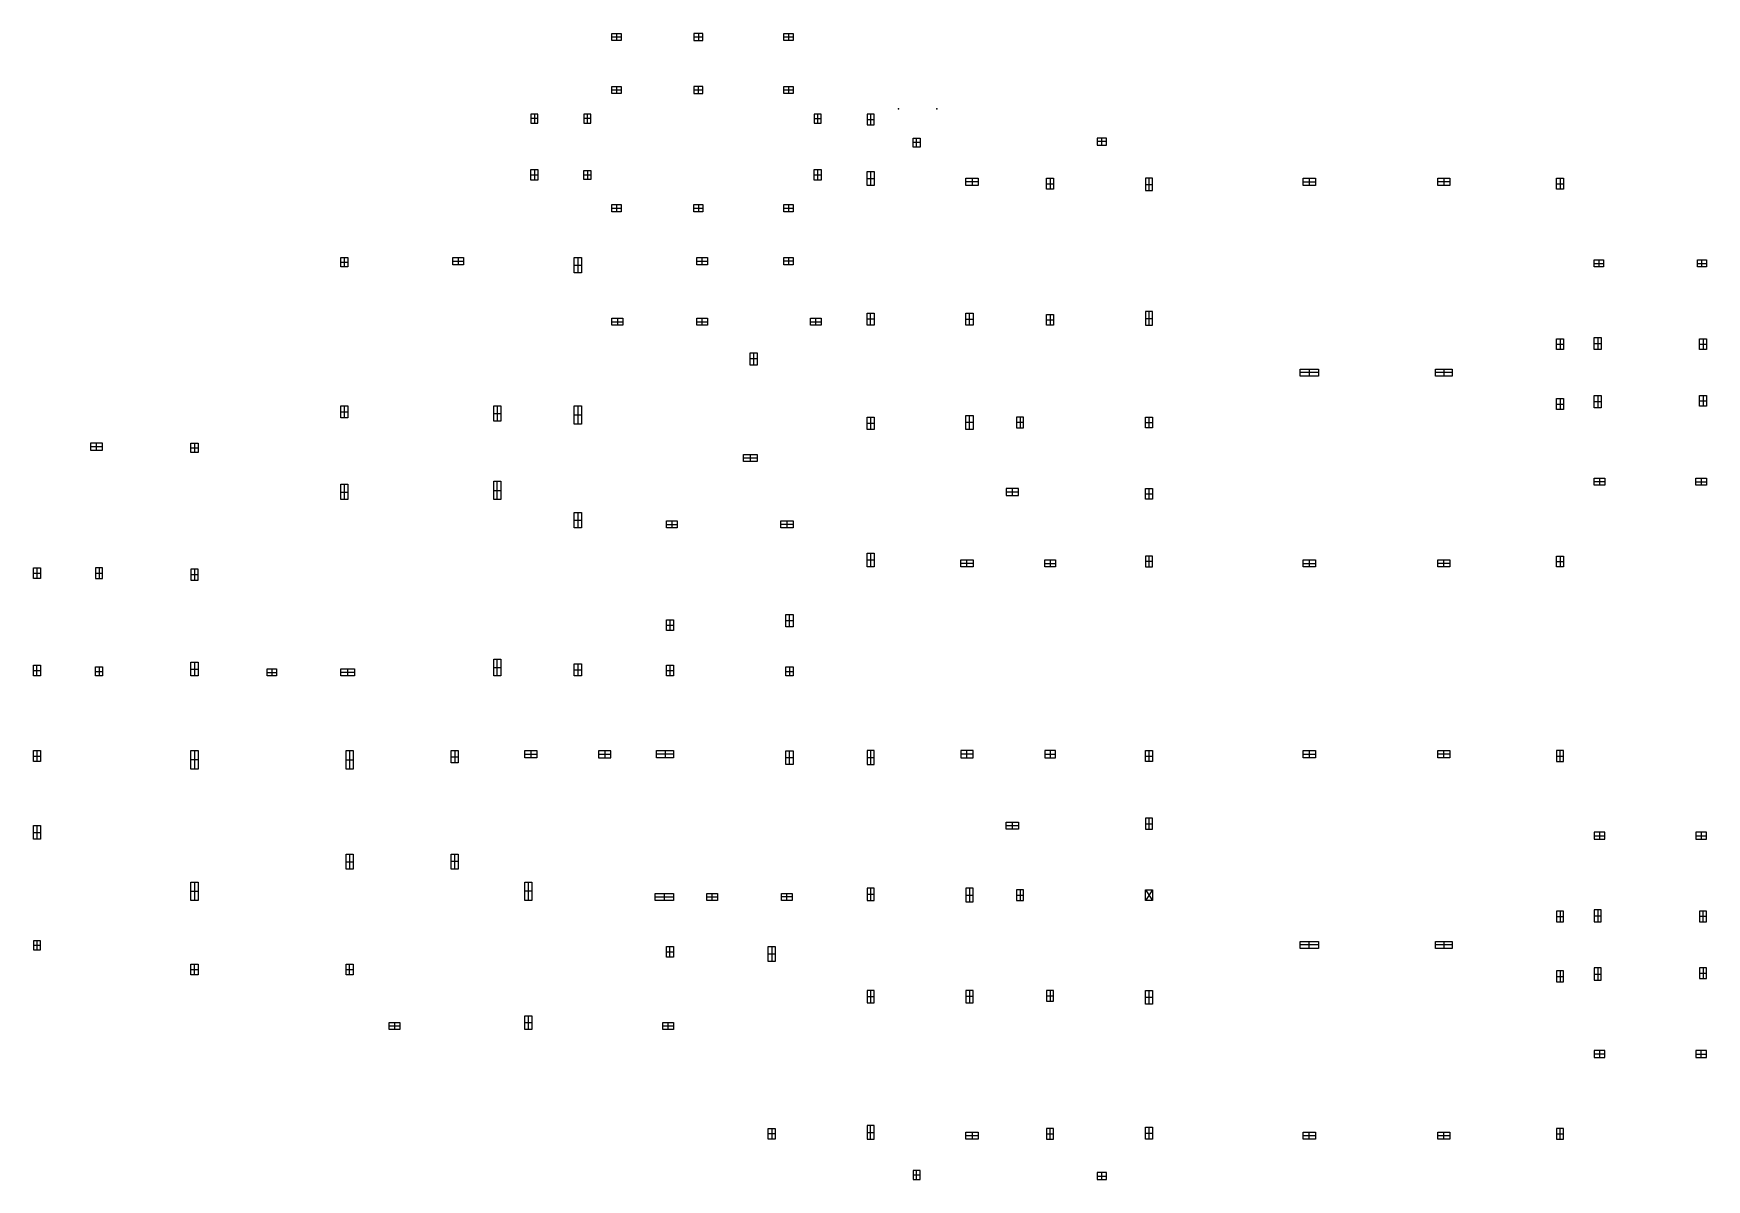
# Model space of a CAD drawing. Extents: x -135417 to 231627, y -456934 to -124458.
# Drawn here: x 25191 to 79841, y -267575 to -230150 of the extents above; entities that cross this region are included whole.
import ezdxf

# ---------------------------------------------------------------- set-up
doc = ezdxf.new("R2010")
doc.units = 0
doc.header["$LTSCALE"] = 1000
doc.header["$MEASUREMENT"] = 0
doc.layers.add('C-2', color=7, linetype='CONTINUOUS')

msp = doc.modelspace()

# ---------------------------------------------------------------- linework, layer by layer
at = {"layer": 'C-2'}
for p, q in [((44088.385, -230264.9926), (44388.385, -230264.9926)), ((44238.385, -230149.9926), (44238.385, -230379.9926)), ((46760.385, -230264.9926), (47060.385, -230264.9926)), ((46910.385, -230149.9926), (46910.385, -230379.9926)), ((49701.385, -230264.9926), (50001.385, -230264.9926)), ((49851.385, -230149.9926), (49851.385, -230379.9926)), ((44088.385, -231994.9926), (44388.385, -231994.9926)), ((44238.385, -231879.9926), (44238.385, -232109.9926)), ((46760.385, -231994.9926), (47060.385, -231994.9926)), ((46910.385, -232109.9926), (46910.385, -231879.9926)), ((49701.385, -231994.9926), (50001.385, -231994.9926)), ((49851.385, -231879.9926), (49851.385, -232109.9926)), ((41556.385, -232779.9926), (41556.385, -233079.9926)), ((43286.385, -233079.9926), (43286.385, -232779.9926)), ((50806.385, -232779.9926), (50806.385, -233079.9926)), ((52536.385, -232779.9926), (52536.385, -233129.9926)), ((41671.385, -232929.9926), (41441.385, -232929.9926)), ((43401.385, -232929.9926), (43171.385, -232929.9926)), ((50691.385, -232929.9926), (50921.385, -232929.9926)), ((52421.385, -232954.9926), (52651.385, -232954.9926)), ((54151.385, -233714.9926), (53921.385, -233714.9926)), ((54036.385, -233864.9926), (54036.385, -233564.9926)), ((60241.385, -233679.9926), (59941.385, -233679.9926)), ((60091.385, -233794.9926), (60091.385, -233564.9926)), ((41441.385, -234769.9926), (41671.385, -234769.9926)), ((41556.385, -234594.9926), (41556.385, -234944.9926)), ((43171.3774, -234769.9926), (43401.3774, -234769.9926)), ((43286.3774, -234619.9926), (43286.3774, -234919.9926)), ((50691.385, -234769.9926), (50921.385, -234769.9926)), ((50806.385, -234594.9926), (50806.385, -234944.9926)), ((52421.385, -234884.9926), (52651.385, -234884.9926)), ((52536.385, -234659.9926), (52536.385, -235109.9926)), ((56051.385, -234994.9926), (55651.385, -234994.9926)), ((55851.385, -234879.9926), (55851.385, -235109.9926)), ((58396.385, -234879.9926), (58396.385, -235229.9926)), ((61626.385, -234879.9926), (61626.385, -235279.9926)), ((66666.385, -234994.9926), (67066.385, -234994.9926)), ((66866.385, -234879.9926), (66866.385, -235109.9926)), ((71458.885, -234994.9926), (71058.885, -234994.9926)), ((71258.885, -234879.9926), (71258.885, -235109.9926)), ((75056.385, -234879.9926), (75056.385, -235229.9926)), ((58281.385, -235054.9926), (58511.385, -235054.9926)), ((61511.385, -235079.9926), (61741.385, -235079.9926)), ((74941.385, -235054.9926), (75171.385, -235054.9926)), ((44088.385, -235854.9926), (44388.385, -235854.9926)), ((44238.385, -235739.9926), (44238.385, -235969.9926)), ((46760.385, -235854.9926), (47060.385, -235854.9926)), ((46910.385, -235739.9926), (46910.385, -235969.9926)), ((49701.385, -235854.9926), (50001.385, -235854.9926)), ((49851.385, -235739.9926), (49851.385, -235969.9926)), ((35228.385, -237619.9926), (35458.385, -237619.9926)), ((35343.385, -237469.9926), (35343.385, -237769.9926)), ((38886.385, -237584.9926), (39236.385, -237584.9926)), ((39061.385, -237469.9926), (39061.385, -237699.9926)), ((42858.385, -237719.9926), (43088.385, -237719.9926)), ((42973.385, -237469.9926), (42973.385, -237969.9926)), ((46855.385, -237584.9926), (47205.385, -237584.9926)), ((47030.385, -237699.9926), (47030.385, -237469.9926)), ((50001.385, -237584.9926), (49701.385, -237584.9926)), ((49851.385, -237469.9926), (49851.385, -237699.9926)), ((76171.385, -237659.9926), (76471.385, -237659.9926)), ((76321.385, -237544.9926), (76321.385, -237774.9926)), ((76471.385, -237659.9926), (76471.385, -237659.9926)), ((79541.385, -237659.9926), (79841.385, -237659.9926)), ((79691.385, -237774.9926), (79691.385, -237544.9926)), ((52536.385, -239679.9926), (52536.385, -239279.9926)), ((55766.385, -239679.9926), (55766.385, -239279.9926)), ((58396.385, -239329.9926), (58396.385, -239679.9926)), ((61626.385, -239229.9926), (61626.385, -239679.9926)), ((44088.385, -239564.9926), (44438.385, -239564.9926)), ((44266.3314, -239449.9926), (44266.3314, -239679.9926)), ((46855.385, -239564.9926), (47205.385, -239564.9926)), ((47030.385, -239679.9926), (47030.385, -239449.9926)), ((50571.385, -239564.9926), (50921.385, -239564.9926)), ((50746.385, -239679.9926), (50746.385, -239449.9926)), ((52651.385, -239479.9926), (52421.385, -239479.9926)), ((55651.385, -239479.9926), (55881.385, -239479.9926)), ((58281.385, -239504.9926), (58511.385, -239504.9926)), ((61511.385, -239454.9926), (61741.385, -239454.9926)), ((74941.385, -240299.9926), (75171.385, -240299.9926)), ((75056.385, -240124.9926), (75056.385, -240474.9926)), ((76171.385, -240274.9926), (76401.385, -240274.9926)), ((76286.385, -240074.9926), (76286.385, -240474.9926)), ((79611.385, -240299.9926), (79841.385, -240299.9926)), ((79726.385, -240124.9926), (79726.385, -240474.9926)), ((48835.385, -240779.9926), (48605.385, -240779.9926)), ((48720.385, -240979.9926), (48720.385, -240579.9926)), ((67166.385, -241224.9926), (66566.385, -241224.9926)), ((66866.385, -241109.9926), (66866.385, -241339.9926)), ((71533.885, -241224.9926), (70983.885, -241224.9926)), ((71258.885, -241109.9926), (71258.885, -241339.9926)), ((75056.385, -242074.9926), (75056.385, -242424.9926)), ((76286.385, -241974.9926), (76286.385, -242374.9926)), ((79726.385, -241974.9926), (79726.385, -242324.9926)), ((35228.385, -242504.9926), (35458.385, -242504.9926)), ((35343.385, -242304.9926), (35343.385, -242704.9926)), ((40228.385, -242554.9926), (40458.385, -242554.9926)), ((40343.385, -242304.9926), (40343.385, -242804.9926)), ((42858.385, -242604.9926), (43088.385, -242604.9926)), ((42973.385, -242304.9926), (42973.385, -242904.9926)), ((55766.385, -243079.9926), (55766.385, -242629.9926)), ((74941.385, -242249.9926), (75171.385, -242249.9926)), ((76401.385, -242174.9926), (76171.385, -242174.9926)), ((79611.385, -242149.9926), (79841.385, -242149.9926)), ((52421.385, -242879.9926), (52651.385, -242879.9926)), ((52536.385, -242679.9926), (52536.385, -243079.9926)), ((55881.385, -242854.9926), (55651.385, -242854.9926)), ((57531.385, -242854.9926), (57301.385, -242854.9926)), ((57416.385, -242679.9926), (57416.385, -243029.9926)), ((61511.385, -242854.9926), (61741.385, -242854.9926)), ((61626.385, -242679.9926), (61626.385, -243029.9926)), ((27451.385, -243647.4926), (27051.385, -243647.4926)), ((27251.385, -243762.4926), (27251.385, -243532.4926)), ((30336.385, -243682.4926), (30566.385, -243682.4926)), ((30451.385, -243532.4926), (30451.385, -243832.4926)), ((48385.385, -244009.9926), (48835.385, -244009.9926)), ((48601.8105, -243894.9926), (48601.8105, -244124.9926)), ((40343.385, -245369.9926), (40343.385, -244769.9926)), ((76521.385, -244789.9926), (76171.385, -244789.9926)), ((76346.385, -244674.9926), (76346.385, -244904.9926)), ((79491.385, -244789.9926), (79841.385, -244789.9926)), ((79662.9277, -244674.9926), (79662.9277, -244904.9926)), ((35458.385, -245144.9926), (35228.385, -245144.9926)), ((35343.385, -244869.9926), (35343.385, -245369.9926)), ((40228.385, -245069.9926), (40458.385, -245069.9926)), ((57366.385, -245124.9926), (56966.385, -245124.9926)), ((57166.385, -245239.9926), (57166.385, -245009.9926)), ((61511.385, -245184.9926), (61741.385, -245184.9926)), ((61626.385, -245009.9926), (61626.385, -245359.9926)), ((42973.385, -245794.9926), (42973.385, -246294.9926)), ((42858.385, -246044.9926), (43088.385, -246044.9926)), ((45864.6474, -246179.9926), (46214.6474, -246179.9926)), ((46039.6474, -246064.9926), (46039.6474, -246294.9926)), ((50001.385, -246179.9926), (49601.385, -246179.9926)), ((49801.385, -246064.9926), (49801.385, -246294.9926)), ((52421.385, -247341.4938), (52651.385, -247341.4938)), ((52536.385, -247119.9926), (52536.385, -247569.9926)), ((55881.385, -247454.9926), (55481.385, -247454.9926)), ((55681.385, -247569.9926), (55681.385, -247339.9926)), ((58221.8336, -247454.9926), (58571.8336, -247454.9926)), ((58396.8336, -247339.9926), (58396.8336, -247569.9926)), ((61741.385, -247393.3125), (61511.385, -247393.3125)), ((61626.385, -247219.9926), (61626.385, -247569.9926)), ((66666.385, -247454.9926), (67066.385, -247454.9926)), ((66866.385, -247339.9926), (66866.385, -247569.9926)), ((71458.885, -247454.9926), (71058.885, -247454.9926)), ((71258.885, -247569.9926), (71258.885, -247339.9926)), ((74941.385, -247394.9926), (75171.385, -247394.9926)), ((75056.385, -247219.9926), (75056.385, -247569.9926)), ((25191.385, -247772.4926), (25421.385, -247772.4926)), ((25306.385, -247597.4926), (25306.385, -247947.4926)), ((27221.385, -247772.4926), (27451.385, -247772.4926)), ((27336.385, -247597.4926), (27336.385, -247947.4926)), ((30336.385, -247822.4926), (30566.385, -247822.4926)), ((30451.385, -247647.4926), (30451.385, -247997.4926)), ((49886.385, -249524.9926), (49886.385, -249124.9926)), ((45864.385, -249469.9926), (46094.385, -249469.9926)), ((45979.385, -249294.9926), (45979.385, -249644.9926)), ((49771.385, -249324.9926), (50001.385, -249324.9926)), ((25306.385, -251129.9926), (25306.385, -250779.9926)), ((27336.385, -250829.9926), (27336.385, -251129.9926)), ((30451.385, -250679.9926), (30451.385, -251129.9926)), ((40343.385, -251129.9926), (40343.385, -250579.9926)), ((42973.385, -250729.9926), (42973.385, -251129.9926)), ((45979.385, -250779.9926), (45979.385, -251129.9926)), ((49886.385, -250829.9926), (49886.385, -251129.9926)), ((25191.385, -250954.9926), (25421.385, -250954.9926)), ((27221.385, -250979.9926), (27451.385, -250979.9926)), ((30336.385, -250904.9926), (30566.385, -250904.9926)), ((32829.1987, -251014.9926), (33129.1987, -251014.9926)), ((32979.1987, -250899.9926), (32979.1987, -251129.9926)), ((35678.385, -251014.9926), (35228.385, -251014.9926)), ((35453.385, -250899.9926), (35453.385, -251129.9926)), ((40228.385, -250853.9833), (40458.385, -250853.9833)), ((42858.385, -250929.9926), (43088.385, -250929.9926)), ((45864.385, -250954.9926), (46094.385, -250954.9926)), ((49771.385, -250979.9926), (50001.385, -250979.9926)), ((25306.385, -253569.9926), (25306.385, -253919.9926)), ((30451.385, -253569.9926), (30451.385, -254169.9926)), ((35517.0125, -253569.9926), (35517.0125, -254169.9926)), ((38951.385, -253569.9926), (38951.385, -253969.9926)), ((41436.385, -253569.9926), (41436.385, -253799.9926)), ((43851.385, -253572.3128), (43851.385, -253799.9926)), ((45821.385, -253569.9926), (45821.385, -253799.9926)), ((49886.385, -254020.8573), (49886.385, -253570.8573)), ((52536.385, -253569.9926), (52536.385, -254019.9926)), ((55681.385, -253799.9926), (55681.385, -253569.9926)), ((58396.8336, -253569.9926), (58396.8336, -253799.9926)), ((61626.385, -253569.9926), (61626.385, -253919.9926)), ((66866.385, -253569.9926), (66866.385, -253799.9926)), ((71258.885, -253799.9926), (71258.885, -253569.9926)), ((75056.385, -253919.9926), (75056.385, -253569.9926)), ((25191.385, -253744.9926), (25421.385, -253744.9926)), ((30566.385, -253869.9926), (30336.385, -253869.9926)), ((35402.0125, -253869.9926), (35632.0125, -253869.9926)), ((38836.385, -253769.9926), (39066.385, -253769.9926)), ((41236.385, -253684.9926), (41636.385, -253684.9926)), ((43651.385, -253686.1527), (44051.385, -253686.1527)), ((46096.385, -253684.9926), (45546.385, -253684.9926)), ((49771.385, -253795.8573), (50001.385, -253795.8573)), ((52421.385, -253794.9926), (52651.385, -253794.9926)), ((55881.385, -253684.9926), (55481.385, -253684.9926)), ((58221.8336, -253684.9926), (58571.8336, -253684.9926)), ((61511.385, -253744.9926), (61741.385, -253744.9926)), ((66666.385, -253684.9926), (67066.385, -253684.9926)), ((71458.885, -253684.9926), (71058.885, -253684.9926)), ((74941.385, -253744.9926), (75171.385, -253744.9926)), ((25191.385, -256239.9926), (25421.385, -256239.9926)), ((25306.385, -256014.9926), (25306.385, -256464.9926)), ((56966.385, -256014.9926), (57366.385, -256014.9926)), ((57166.385, -256129.9926), (57166.385, -255899.9926)), ((61511.385, -255954.9926), (61741.385, -255954.9926)), ((61626.385, -255779.9926), (61626.385, -256129.9926)), ((76346.385, -256234.9926), (76346.385, -256464.9926)), ((79666.385, -256234.9926), (79666.385, -256464.9926)), ((76171.385, -256349.9926), (76521.385, -256349.9926)), ((79491.385, -256349.9926), (79841.385, -256349.9926)), ((35402.0125, -257197.9909), (35632.0125, -257197.9909)), ((35517.0125, -256944.9926), (35517.0125, -257444.9926)), ((39066.385, -257194.9926), (38836.385, -257194.9926)), ((38951.385, -257444.9926), (38951.385, -256944.9926)), ((30451.385, -257859.9926), (30451.385, -258459.9926)), ((41351.385, -257859.9926), (41351.385, -258459.9926)), ((30336.385, -258159.9926), (30566.385, -258159.9926)), ((41466.385, -258159.9926), (41236.385, -258159.9926)), ((45496.385, -258344.9926), (46096.385, -258344.9926)), ((45792.7176, -258229.9926), (45792.7176, -258459.9926)), ((47181.385, -258344.9926), (47531.385, -258344.9926)), ((47356.385, -258459.9926), (47356.385, -258229.9926)), ((49976.385, -258344.9926), (49626.385, -258344.9926)), ((49801.385, -258459.9926), (49801.385, -258229.9926)), ((52421.385, -258259.9926), (52651.385, -258259.9926)), ((52536.385, -258059.9926), (52536.385, -258459.9926)), ((55651.385, -258284.9926), (55881.385, -258284.9926)), ((55766.385, -258059.9926), (55766.385, -258509.9926)), ((57301.385, -258284.9926), (57531.385, -258284.9926)), ((57416.385, -258109.9926), (57416.385, -258459.9926)), ((61741.385, -258109.9926), (61511.385, -258459.9926)), ((61511.385, -258109.9926), (61741.385, -258459.9926)), ((74941.385, -258989.9926), (75171.385, -258989.9926)), ((75056.385, -258814.9926), (75056.385, -259164.9926)), ((76171.385, -258964.9926), (76401.385, -258964.9926)), ((76286.385, -258764.9926), (76286.385, -259164.9926)), ((79841.385, -258989.9926), (79611.385, -258989.9926)), ((79726.385, -259164.9926), (79726.385, -258814.9926)), ((25191.385, -259924.9926), (25421.385, -259924.9926)), ((25306.385, -259774.9926), (25306.385, -260074.9926)), ((45981.385, -260309.9926), (45981.385, -259959.9926)), ((49306.385, -259959.9926), (49306.385, -260459.9926)), ((67166.385, -259914.9926), (66566.385, -259914.9926)), ((66866.385, -260029.9926), (66866.385, -259799.9926)), ((71533.885, -259914.9926), (70983.885, -259914.9926)), ((71258.885, -259799.9926), (71258.885, -260029.9926)), ((30451.385, -260894.9926), (30451.385, -260544.9926)), ((35517.0125, -260894.9926), (35517.0125, -260544.9926)), ((45866.385, -260134.9926), (46096.385, -260134.9926)), ((49191.385, -260209.3869), (49421.385, -260209.3869)), ((76286.385, -260664.9926), (76286.385, -261064.9926)), ((79726.385, -260664.9926), (79726.385, -261014.9926)), ((30336.385, -260719.9926), (30566.385, -260719.9926)), ((35402.0125, -260720.373), (35632.0125, -260720.373)), ((74941.385, -260939.9926), (75171.385, -260939.9926)), ((75056.385, -260764.9926), (75056.385, -261114.9926)), ((76171.385, -260864.9926), (76401.385, -260864.9926)), ((79611.385, -260839.9926), (79841.385, -260839.9926)), ((52421.385, -261599.9926), (52651.385, -261599.9926)), ((52536.385, -261399.9926), (52536.385, -261799.9926)), ((55881.385, -261599.9926), (55651.385, -261599.9926)), ((55766.385, -261399.9926), (55766.385, -261799.9926)), ((58281.385, -261574.9926), (58511.385, -261574.9926)), ((58396.385, -261399.9926), (58396.385, -261749.9926)), ((61511.385, -261624.9926), (61741.385, -261624.9926)), ((61626.385, -261399.9926), (61626.385, -261849.9926)), ((41351.385, -262224.9926), (41351.385, -262674.9926)), ((36806.385, -262559.9926), (37156.385, -262559.9926)), ((36981.385, -262444.9926), (36981.385, -262674.9926)), ((41236.385, -262449.9926), (41466.385, -262449.9926)), ((45746.385, -262559.9926), (46096.385, -262559.9926)), ((45915.8425, -262444.9926), (45915.8425, -262674.9926)), ((76343.8707, -263364.9926), (76343.8707, -263594.9926)), ((79667.6936, -263594.9926), (79667.6936, -263364.9926)), ((76521.385, -263479.9926), (76171.385, -263479.9926)), ((79491.385, -263479.9926), (79841.385, -263479.9926)), ((49421.385, -266084.9926), (49191.385, -266084.9926)), ((49306.385, -265909.9926), (49306.385, -266259.9926)), ((52421.385, -266034.9926), (52651.385, -266034.9926)), ((52536.385, -266259.9926), (52536.385, -265809.9926)), ((56051.385, -266144.9926), (55651.385, -266144.9926)), ((55851.385, -266029.9926), (55851.385, -266259.9926)), ((58281.385, -266084.9926), (58396.385, -266084.9926)), ((58396.385, -266259.9926), (58396.385, -265909.9926)), ((58396.385, -266084.9926), (58511.385, -266084.9926)), ((61511.385, -266059.9926), (61741.385, -266059.9926)), ((61626.385, -265859.9926), (61626.385, -266259.9926)), ((67066.385, -266144.9926), (66666.385, -266144.9926)), ((66866.385, -266259.9926), (66866.385, -266029.9926)), ((71458.885, -266144.9926), (71058.885, -266144.9926)), ((71258.885, -266259.9926), (71258.885, -266029.9926)), ((74941.385, -266084.9926), (75171.385, -266084.9926)), ((75056.385, -266259.9926), (75056.385, -265909.9926)), ((53921.385, -267424.9926), (54151.385, -267424.9926)), ((54036.385, -267574.9926), (54036.385, -267274.9926)), ((59941.385, -267459.9926), (60241.385, -267459.9926)), ((60091.385, -267574.9926), (60091.385, -267344.9926))]:
    msp.add_line(p, q, dxfattribs=at)
for points in [[(44088.385, -230379.9926), (44088.385, -230149.9926), (44388.385, -230149.9926), (44388.385, -230379.9926), (44088.385, -230379.9926)], [(46760.385, -230149.9926), (46760.385, -230379.9926), (47060.385, -230379.9926), (47060.385, -230149.9926), (46760.385, -230149.9926)], [(49701.385, -230379.9926), (49701.385, -230149.9926), (50001.385, -230149.9926), (50001.385, -230379.9926), (49701.385, -230379.9926)], [(44088.385, -232109.9926), (44088.385, -231879.9926), (44388.385, -231879.9926), (44388.385, -232109.9926), (44088.385, -232109.9926)], [(46760.385, -231879.9926), (46760.385, -232109.9926), (47060.385, -232109.9926), (47060.385, -231879.9926), (46760.385, -231879.9926)], [(49701.385, -232109.9926), (49701.385, -231879.9926), (50001.385, -231879.9926), (50001.385, -232109.9926), (49701.385, -232109.9926)], [(41441.385, -233079.9926), (41671.385, -233079.9926), (41671.385, -232779.9926), (41441.385, -232779.9926), (41441.385, -233079.9926)], [(43171.385, -233079.9926), (43401.385, -233079.9926), (43401.385, -232779.9926), (43171.385, -232779.9926), (43171.385, -233079.9926)], [(50691.385, -233079.9926), (50921.385, -233079.9926), (50921.385, -232779.9926), (50691.385, -232779.9926), (50691.385, -233079.9926)], [(52421.385, -233129.9926), (52651.385, -233129.9926), (52651.385, -232779.9926), (52421.385, -232779.9926), (52421.385, -233129.9926)], [(53921.385, -233564.9926), (54151.385, -233564.9926), (54151.385, -233864.9926), (53921.385, -233864.9926), (53921.385, -233564.9926)], [(60241.385, -233794.9926), (60241.385, -233564.9926), (59941.385, -233564.9926), (59941.385, -233794.9926), (60241.385, -233794.9926)], [(41441.385, -234594.9926), (41671.385, -234594.9926), (41671.385, -234944.9926), (41441.385, -234944.9926), (41441.385, -234594.9926)], [(43171.3774, -234619.9926), (43401.3774, -234619.9926), (43401.3774, -234919.9926), (43171.3774, -234919.9926), (43171.3774, -234619.9926)], [(50691.385, -234594.9926), (50921.385, -234594.9926), (50921.385, -234944.9926), (50691.385, -234944.9926), (50691.385, -234594.9926)], [(52421.385, -234659.9926), (52651.385, -234659.9926), (52651.385, -235109.9926), (52421.385, -235109.9926), (52421.385, -234659.9926)], [(56051.385, -234879.9926), (56051.385, -235109.9926), (55651.385, -235109.9926), (55651.385, -234879.9926), (56051.385, -234879.9926)], [(58281.385, -234879.9926), (58511.385, -234879.9926), (58511.385, -235229.9926), (58281.385, -235229.9926), (58281.385, -234879.9926)], [(61511.385, -235279.9926), (61741.385, -235279.9926), (61741.385, -234879.9926), (61511.385, -234879.9926), (61511.385, -235279.9926)], [(66666.385, -235109.9926), (66666.385, -234879.9926), (67066.385, -234879.9926), (67066.385, -235109.9926), (66666.385, -235109.9926)], [(71058.885, -235109.9926), (71058.885, -234879.9926), (71458.885, -234879.9926), (71458.885, -235109.9926), (71058.885, -235109.9926)], [(74941.385, -234879.9926), (75171.385, -234879.9926), (75171.385, -235229.9926), (74941.385, -235229.9926), (74941.385, -234879.9926)], [(44088.385, -235969.9926), (44088.385, -235739.9926), (44388.385, -235739.9926), (44388.385, -235969.9926), (44088.385, -235969.9926)], [(46760.385, -235969.9926), (46760.385, -235739.9926), (47060.385, -235739.9926), (47060.385, -235969.9926), (46760.385, -235969.9926)], [(49701.385, -235969.9926), (49701.385, -235739.9926), (50001.385, -235739.9926), (50001.385, -235969.9926), (49701.385, -235969.9926)], [(35458.385, -237769.9926), (35228.385, -237769.9926), (35228.385, -237469.9926), (35458.385, -237469.9926), (35458.385, -237769.9926)], [(38886.385, -237699.9926), (38886.385, -237469.9926), (39236.385, -237469.9926), (39236.385, -237699.9926), (38886.385, -237699.9926)], [(43088.385, -237969.9926), (42858.385, -237969.9926), (42858.385, -237469.9926), (43088.385, -237469.9926), (43088.385, -237969.9926)], [(46855.385, -237699.9926), (46855.385, -237469.9926), (47205.385, -237469.9926), (47205.385, -237699.9926), (46855.385, -237699.9926)], [(49701.385, -237699.9926), (49701.385, -237469.9926), (50001.385, -237469.9926), (50001.385, -237699.9926), (49701.385, -237699.9926)], [(76471.385, -237544.9926), (76471.385, -237774.9926), (76171.385, -237774.9926), (76171.385, -237544.9926), (76471.385, -237544.9926)], [(79841.385, -237544.9926), (79841.385, -237774.9926), (79541.385, -237774.9926), (79541.385, -237544.9926), (79841.385, -237544.9926)], [(52421.385, -239279.9926), (52651.385, -239279.9926), (52651.385, -239679.9926), (52421.385, -239679.9926), (52421.385, -239279.9926)], [(55651.385, -239279.9926), (55881.385, -239279.9926), (55881.385, -239679.9926), (55651.385, -239679.9926), (55651.385, -239279.9926)], [(58281.385, -239329.9926), (58511.385, -239329.9926), (58511.385, -239679.9926), (58281.385, -239679.9926), (58281.385, -239329.9926)], [(61511.385, -239679.9926), (61741.385, -239679.9926), (61741.385, -239229.9926), (61511.385, -239229.9926), (61511.385, -239679.9926)], [(44088.385, -239679.9926), (44088.385, -239449.9926), (44438.385, -239449.9926), (44438.385, -239679.9926), (44088.385, -239679.9926)], [(46855.385, -239679.9926), (46855.385, -239449.9926), (47205.385, -239449.9926), (47205.385, -239679.9926), (46855.385, -239679.9926)], [(50571.385, -239679.9926), (50571.385, -239449.9926), (50921.385, -239449.9926), (50921.385, -239679.9926), (50571.385, -239679.9926)], [(50571.385, -239679.9926), (50571.385, -239449.9926), (50921.385, -239449.9926), (50921.385, -239679.9926), (50571.385, -239679.9926)], [(74941.385, -240124.9926), (75171.385, -240124.9926), (75171.385, -240474.9926), (74941.385, -240474.9926), (74941.385, -240124.9926)], [(76171.385, -240074.9926), (76401.385, -240074.9926), (76401.385, -240474.9926), (76171.385, -240474.9926), (76171.385, -240074.9926)], [(79611.385, -240124.9926), (79841.385, -240124.9926), (79841.385, -240474.9926), (79611.385, -240474.9926), (79611.385, -240124.9926)], [(48835.385, -240979.9926), (48605.385, -240979.9926), (48605.385, -240579.9926), (48835.385, -240579.9926), (48835.385, -240979.9926)], [(66566.385, -241339.9926), (66566.385, -241109.9926), (67166.385, -241109.9926), (67166.385, -241339.9926), (66566.385, -241339.9926)], [(70983.885, -241339.9926), (70983.885, -241109.9926), (71533.885, -241109.9926), (71533.885, -241339.9926), (70983.885, -241339.9926)], [(74941.385, -242074.9926), (75171.385, -242074.9926), (75171.385, -242424.9926), (74941.385, -242424.9926), (74941.385, -242074.9926)], [(76171.385, -241974.9926), (76401.385, -241974.9926), (76401.385, -242374.9926), (76171.385, -242374.9926), (76171.385, -241974.9926)], [(79611.385, -241974.9926), (79841.385, -241974.9926), (79841.385, -242324.9926), (79611.385, -242324.9926), (79611.385, -241974.9926)], [(35458.385, -242704.9926), (35228.385, -242704.9926), (35228.385, -242304.9926), (35458.385, -242304.9926), (35458.385, -242704.9926)], [(40458.385, -242804.9926), (40228.385, -242804.9926), (40228.385, -242304.9926), (40458.385, -242304.9926), (40458.385, -242804.9926)], [(43088.385, -242904.9926), (42858.385, -242904.9926), (42858.385, -242304.9926), (43088.385, -242304.9926), (43088.385, -242904.9926)], [(55651.385, -242629.9926), (55881.385, -242629.9926), (55881.385, -243079.9926), (55651.385, -243079.9926), (55651.385, -242629.9926)], [(52421.385, -242679.9926), (52651.385, -242679.9926), (52651.385, -243079.9926), (52421.385, -243079.9926), (52421.385, -242679.9926)], [(61511.385, -242679.9926), (61741.385, -242679.9926), (61741.385, -243029.9926), (61511.385, -243029.9926), (61511.385, -242679.9926)], [(27451.385, -243762.4926), (27451.385, -243532.4926), (27051.385, -243532.4926), (27051.385, -243762.4926), (27451.385, -243762.4926)], [(30566.385, -243832.4926), (30336.385, -243832.4926), (30336.385, -243532.4926), (30566.385, -243532.4926), (30566.385, -243832.4926)], [(48385.385, -244124.9926), (48385.385, -243894.9926), (48835.385, -243894.9926), (48835.385, -244124.9926), (48385.385, -244124.9926)], [(40458.385, -245369.9926), (40228.385, -245369.9926), (40228.385, -244769.9926), (40458.385, -244769.9926), (40458.385, -245369.9926)], [(76521.385, -244674.9926), (76521.385, -244904.9926), (76171.385, -244904.9926), (76171.385, -244674.9926), (76521.385, -244674.9926)], [(79841.385, -244674.9926), (79841.385, -244904.9926), (79491.385, -244904.9926), (79491.385, -244674.9926), (79841.385, -244674.9926)], [(35458.385, -245369.9926), (35228.385, -245369.9926), (35228.385, -244869.9926), (35458.385, -244869.9926), (35458.385, -245369.9926)], [(56966.385, -245009.9926), (56966.385, -245239.9926), (57366.385, -245239.9926), (57366.385, -245009.9926), (56966.385, -245009.9926)], [(61511.385, -245009.9926), (61741.385, -245009.9926), (61741.385, -245359.9926), (61511.385, -245359.9926), (61511.385, -245009.9926)], [(43088.385, -246294.9926), (42858.385, -246294.9926), (42858.385, -245794.9926), (43088.385, -245794.9926), (43088.385, -246294.9926)], [(45864.6474, -246294.9926), (45864.6474, -246064.9926), (46214.6474, -246064.9926), (46214.6474, -246294.9926), (45864.6474, -246294.9926)], [(49601.385, -246294.9926), (49601.385, -246064.9926), (50001.385, -246064.9926), (50001.385, -246294.9926), (49601.385, -246294.9926)], [(52421.385, -247119.9926), (52651.385, -247119.9926), (52651.385, -247569.9926), (52421.385, -247569.9926), (52421.385, -247119.9926)], [(55481.385, -247569.9926), (55481.385, -247339.9926), (55881.385, -247339.9926), (55881.385, -247569.9926), (55481.385, -247569.9926)], [(58221.8336, -247569.9926), (58221.8336, -247339.9926), (58571.8336, -247339.9926), (58571.8336, -247569.9926), (58221.8336, -247569.9926)], [(61511.385, -247569.9926), (61741.385, -247569.9926), (61741.385, -247219.9926), (61511.385, -247219.9926), (61511.385, -247569.9926)], [(66666.385, -247569.9926), (66666.385, -247339.9926), (67066.385, -247339.9926), (67066.385, -247569.9926), (66666.385, -247569.9926)], [(71058.885, -247569.9926), (71058.885, -247339.9926), (71458.885, -247339.9926), (71458.885, -247569.9926), (71058.885, -247569.9926)], [(74941.385, -247219.9926), (75171.385, -247219.9926), (75171.385, -247569.9926), (74941.385, -247569.9926), (74941.385, -247219.9926)], [(25421.385, -247947.4926), (25191.385, -247947.4926), (25191.385, -247597.4926), (25421.385, -247597.4926), (25421.385, -247947.4926)], [(27221.385, -247947.4926), (27451.385, -247947.4926), (27451.385, -247597.4926), (27221.385, -247597.4926), (27221.385, -247947.4926)], [(30336.385, -247997.4926), (30566.385, -247997.4926), (30566.385, -247647.4926), (30336.385, -247647.4926), (30336.385, -247997.4926)], [(50001.385, -249524.9926), (49771.385, -249524.9926), (49771.385, -249124.9926), (50001.385, -249124.9926), (50001.385, -249524.9926)], [(46094.385, -249644.9926), (45864.385, -249644.9926), (45864.385, -249294.9926), (46094.385, -249294.9926), (46094.385, -249644.9926)], [(25421.385, -251129.9926), (25191.385, -251129.9926), (25191.385, -250779.9926), (25421.385, -250779.9926), (25421.385, -251129.9926)], [(27451.385, -251129.9926), (27221.385, -251129.9926), (27221.385, -250829.9926), (27451.385, -250829.9926), (27451.385, -251129.9926)], [(30566.385, -251129.9926), (30336.385, -251129.9926), (30336.385, -250679.9926), (30566.385, -250679.9926), (30566.385, -251129.9926)], [(40458.385, -251129.9926), (40228.385, -251129.9926), (40228.385, -250579.9926), (40458.385, -250579.9926), (40458.385, -251129.9926)], [(43088.385, -251129.9926), (42858.385, -251129.9926), (42858.385, -250729.9926), (43088.385, -250729.9926), (43088.385, -251129.9926)], [(46094.385, -251129.9926), (45864.385, -251129.9926), (45864.385, -250779.9926), (46094.385, -250779.9926), (46094.385, -251129.9926)], [(32829.1987, -251129.9926), (32829.1987, -250899.9926), (33129.1987, -250899.9926), (33129.1987, -251129.9926), (32829.1987, -251129.9926)], [(35228.385, -251129.9926), (35228.385, -250899.9926), (35678.385, -250899.9926), (35678.385, -251129.9926), (35228.385, -251129.9926)], [(25421.385, -253919.9926), (25191.385, -253919.9926), (25191.385, -253569.9926), (25421.385, -253569.9926), (25421.385, -253919.9926)], [(30566.385, -254169.9926), (30336.385, -254169.9926), (30336.385, -253569.9926), (30566.385, -253569.9926), (30566.385, -254169.9926)], [(35632.0125, -254169.9926), (35402.0125, -254169.9926), (35402.0125, -253569.9926), (35632.0125, -253569.9926), (35632.0125, -254169.9926)], [(39066.385, -253969.9926), (38836.385, -253969.9926), (38836.385, -253569.9926), (39066.385, -253569.9926), (39066.385, -253969.9926)], [(41236.385, -253799.9926), (41236.385, -253569.9926), (41636.385, -253569.9926), (41636.385, -253799.9926), (41236.385, -253799.9926)], [(45546.385, -253799.9926), (45546.385, -253569.9926), (46096.385, -253569.9926), (46096.385, -253799.9926), (45546.385, -253799.9926)], [(50001.385, -254020.8573), (49771.385, -254020.8573), (49771.385, -253570.8573), (50001.385, -253570.8573), (50001.385, -254020.8573)], [(52421.385, -254019.9926), (52651.385, -254019.9926), (52651.385, -253569.9926), (52421.385, -253569.9926), (52421.385, -254019.9926)], [(55481.385, -253569.9926), (55481.385, -253799.9926), (55881.385, -253799.9926), (55881.385, -253569.9926), (55481.385, -253569.9926)], [(58221.8336, -253569.9926), (58221.8336, -253799.9926), (58571.8336, -253799.9926), (58571.8336, -253569.9926), (58221.8336, -253569.9926)], [(61511.385, -253569.9926), (61741.385, -253569.9926), (61741.385, -253919.9926), (61511.385, -253919.9926), (61511.385, -253569.9926)], [(66666.385, -253799.9926), (66666.385, -253569.9926), (67066.385, -253569.9926), (67066.385, -253799.9926), (66666.385, -253799.9926)], [(71058.885, -253799.9926), (71058.885, -253569.9926), (71458.885, -253569.9926), (71458.885, -253799.9926), (71058.885, -253799.9926)], [(74941.385, -253919.9926), (75171.385, -253919.9926), (75171.385, -253569.9926), (74941.385, -253569.9926), (74941.385, -253919.9926)], [(25421.385, -256464.9926), (25191.385, -256464.9926), (25191.385, -256014.9926), (25421.385, -256014.9926), (25421.385, -256464.9926)], [(56966.385, -256129.9926), (56966.385, -255899.9926), (57366.385, -255899.9926), (57366.385, -256129.9926), (56966.385, -256129.9926)], [(61511.385, -256129.9926), (61741.385, -256129.9926), (61741.385, -255779.9926), (61511.385, -255779.9926), (61511.385, -256129.9926)], [(76521.385, -256464.9926), (76521.385, -256234.9926), (76171.385, -256234.9926), (76171.385, -256464.9926), (76521.385, -256464.9926)], [(79841.385, -256464.9926), (79841.385, -256234.9926), (79491.385, -256234.9926), (79491.385, -256464.9926), (79841.385, -256464.9926)], [(35632.0125, -257444.9926), (35402.0125, -257444.9926), (35402.0125, -256944.9926), (35632.0125, -256944.9926), (35632.0125, -257444.9926)], [(39066.385, -257444.9926), (38836.385, -257444.9926), (38836.385, -256944.9926), (39066.385, -256944.9926), (39066.385, -257444.9926)], [(30566.385, -258459.9926), (30336.385, -258459.9926), (30336.385, -257859.9926), (30566.385, -257859.9926), (30566.385, -258459.9926)], [(41466.385, -258459.9926), (41236.385, -258459.9926), (41236.385, -257859.9926), (41466.385, -257859.9926), (41466.385, -258459.9926)], [(46096.385, -258229.9926), (46096.385, -258459.9926), (45496.385, -258459.9926), (45496.385, -258229.9926), (46096.385, -258229.9926)], [(47531.385, -258229.9926), (47531.385, -258459.9926), (47181.385, -258459.9926), (47181.385, -258229.9926), (47531.385, -258229.9926)], [(49976.385, -258229.9926), (49976.385, -258459.9926), (49626.385, -258459.9926), (49626.385, -258229.9926), (49976.385, -258229.9926)], [(52421.385, -258459.9926), (52651.385, -258459.9926), (52651.385, -258059.9926), (52421.385, -258059.9926), (52421.385, -258459.9926)], [(55651.385, -258509.9926), (55881.385, -258509.9926), (55881.385, -258059.9926), (55651.385, -258059.9926), (55651.385, -258509.9926)], [(57301.385, -258459.9926), (57531.385, -258459.9926), (57531.385, -258109.9926), (57301.385, -258109.9926), (57301.385, -258459.9926)], [(61511.385, -258109.9926), (61741.385, -258109.9926), (61741.385, -258459.9926), (61511.385, -258459.9926), (61511.385, -258109.9926)], [(74941.385, -259164.9926), (75171.385, -259164.9926), (75171.385, -258814.9926), (74941.385, -258814.9926), (74941.385, -259164.9926)], [(76171.385, -259164.9926), (76401.385, -259164.9926), (76401.385, -258764.9926), (76171.385, -258764.9926), (76171.385, -259164.9926)], [(79611.385, -259164.9926), (79841.385, -259164.9926), (79841.385, -258814.9926), (79611.385, -258814.9926), (79611.385, -259164.9926)], [(46096.385, -260309.9926), (45866.385, -260309.9926), (45866.385, -259959.9926), (46096.385, -259959.9926), (46096.385, -260309.9926)], [(49421.385, -260459.9926), (49191.385, -260459.9926), (49191.385, -259959.9926), (49421.385, -259959.9926), (49421.385, -260459.9926)], [(66566.385, -260029.9926), (66566.385, -259799.9926), (67166.385, -259799.9926), (67166.385, -260029.9926), (66566.385, -260029.9926)], [(70983.885, -260029.9926), (70983.885, -259799.9926), (71533.885, -259799.9926), (71533.885, -260029.9926), (70983.885, -260029.9926)], [(30566.385, -260894.9926), (30336.385, -260894.9926), (30336.385, -260544.9926), (30566.385, -260544.9926), (30566.385, -260894.9926)], [(35632.0125, -260894.9926), (35402.0125, -260894.9926), (35402.0125, -260544.9926), (35632.0125, -260544.9926), (35632.0125, -260894.9926)], [(76171.385, -261064.9926), (76401.385, -261064.9926), (76401.385, -260664.9926), (76171.385, -260664.9926), (76171.385, -261064.9926)], [(79611.385, -261014.9926), (79841.385, -261014.9926), (79841.385, -260664.9926), (79611.385, -260664.9926), (79611.385, -261014.9926)], [(74941.385, -261114.9926), (75171.385, -261114.9926), (75171.385, -260764.9926), (74941.385, -260764.9926), (74941.385, -261114.9926)], [(52421.385, -261799.9926), (52651.385, -261799.9926), (52651.385, -261399.9926), (52421.385, -261399.9926), (52421.385, -261799.9926)], [(55651.385, -261799.9926), (55881.385, -261799.9926), (55881.385, -261399.9926), (55651.385, -261399.9926), (55651.385, -261799.9926)], [(58281.385, -261749.9926), (58511.385, -261749.9926), (58511.385, -261399.9926), (58281.385, -261399.9926), (58281.385, -261749.9926)], [(61511.385, -261399.9926), (61741.385, -261399.9926), (61741.385, -261849.9926), (61511.385, -261849.9926), (61511.385, -261399.9926)], [(41466.385, -262674.9926), (41236.385, -262674.9926), (41236.385, -262224.9926), (41466.385, -262224.9926), (41466.385, -262674.9926)], [(36806.385, -262674.9926), (36806.385, -262444.9926), (37156.385, -262444.9926), (37156.385, -262674.9926), (36806.385, -262674.9926)], [(45746.385, -262674.9926), (45746.385, -262444.9926), (46096.385, -262444.9926), (46096.385, -262674.9926), (45746.385, -262674.9926)], [(76521.385, -263594.9926), (76521.385, -263364.9926), (76171.385, -263364.9926), (76171.385, -263594.9926), (76521.385, -263594.9926)], [(79841.385, -263594.9926), (79841.385, -263364.9926), (79491.385, -263364.9926), (79491.385, -263594.9926), (79841.385, -263594.9926)], [(49421.385, -266259.9926), (49191.385, -266259.9926), (49191.385, -265909.9926), (49421.385, -265909.9926), (49421.385, -266259.9926)], [(52421.385, -266259.9926), (52651.385, -266259.9926), (52651.385, -265809.9926), (52421.385, -265809.9926), (52421.385, -266259.9926)], [(56051.385, -266029.9926), (56051.385, -266259.9926), (55651.385, -266259.9926), (55651.385, -266029.9926), (56051.385, -266029.9926)], [(58281.385, -266259.9926), (58511.385, -266259.9926), (58511.385, -265909.9926), (58281.385, -265909.9926), (58281.385, -266259.9926)], [(61511.385, -265859.9926), (61741.385, -265859.9926), (61741.385, -266259.9926), (61511.385, -266259.9926), (61511.385, -265859.9926)], [(66666.385, -266259.9926), (66666.385, -266029.9926), (67066.385, -266029.9926), (67066.385, -266259.9926), (66666.385, -266259.9926)], [(71058.885, -266259.9926), (71058.885, -266029.9926), (71458.885, -266029.9926), (71458.885, -266259.9926), (71058.885, -266259.9926)], [(74941.385, -266259.9926), (75171.385, -266259.9926), (75171.385, -265909.9926), (74941.385, -265909.9926), (74941.385, -266259.9926)], [(53921.385, -267574.9926), (54151.385, -267574.9926), (54151.385, -267274.9926), (53921.385, -267274.9926), (53921.385, -267574.9926)], [(60241.385, -267574.9926), (60241.385, -267344.9926), (59941.385, -267344.9926), (59941.385, -267574.9926), (60241.385, -267574.9926)]]:
    msp.add_lwpolyline(points, dxfattribs=at)
for points in [[(57301.385, -243029.9926), (57531.385, -243029.9926), (57531.385, -242679.9926), (57301.385, -242679.9926)], [(49771.385, -250829.9926), (50001.385, -250829.9926), (50001.385, -251129.9926), (49771.385, -251129.9926)], [(43651.385, -253799.9926), (44051.385, -253799.9926), (44051.385, -253572.3128), (43651.385, -253572.3128)], [(25191.385, -260074.9926), (25421.385, -260074.9926), (25421.385, -259774.9926), (25191.385, -259774.9926)]]:
    msp.add_lwpolyline(points, close=True, dxfattribs=at)
for p in [(53447.8493, -232609.7948), (54697.8493, -232609.7948)]:
    msp.add_point(p, dxfattribs=at)

doc.saveas('drawing.dxf')
